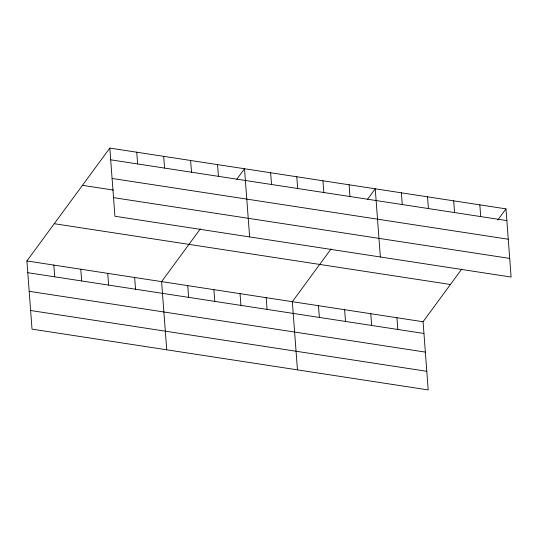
<?xml version="1.0" encoding="UTF-8"?>
<svg xmlns="http://www.w3.org/2000/svg" width="538" height="538" viewBox="0 0 538 538"><rect width="100%" height="100%" fill="white"/><g stroke="black" fill="none" stroke-linecap="round" stroke-linejoin="round"><path stroke-width="0.81" d="M461.799 269.007L423.07 321.744L428.194 389.922L32.024 329.135L26.9 260.95L109.806 148.078L505.976 208.865L511.1 277.05L114.93 216.256L109.806 148.078M200.331 228.885L161.595 281.623L166.726 349.801M236.821 179.201L244.501 168.744L249.632 236.928M331.065 248.946L292.329 301.683L297.46 369.862M367.562 199.262L375.242 188.804L380.366 256.989M497.811 219.975L505.976 208.865M110.687 159.813L506.857 220.6M112.092 178.441L508.255 239.228M82.448 185.321L113.471 190.082M113.531 197.628L509.701 258.422M54.257 223.7L450.427 284.494M26.9 260.95L423.07 321.744M27.781 272.685L423.951 333.479M29.18 291.314L425.35 352.108M30.626 310.507L426.795 371.301M479.829 204.85L480.71 216.585M453.682 200.842L454.563 212.577M427.535 196.827L428.416 208.562M401.388 192.819L402.269 204.554M396.923 317.729L397.804 329.464M370.776 313.715L371.657 325.456M349.088 184.79L349.976 196.525M344.623 309.706L345.51 321.442M322.941 180.781L323.829 192.517M318.476 305.692L319.364 317.427M296.794 176.767L297.682 188.502M270.648 172.759L271.535 184.494M266.182 297.669L267.07 309.404M240.035 293.654L240.923 305.396M217.56 164.608L218.448 176.343M213.889 289.646L214.776 301.381M190.627 160.479L191.508 172.214M187.742 285.631L188.623 297.366M163.686 156.343L164.567 168.078M136.746 152.207L137.627 163.942M134.655 277.487L135.542 289.222M107.721 273.351L108.602 285.086M80.781 269.222L81.662 280.957M53.84 265.086L54.721 276.821"/></g></svg>
